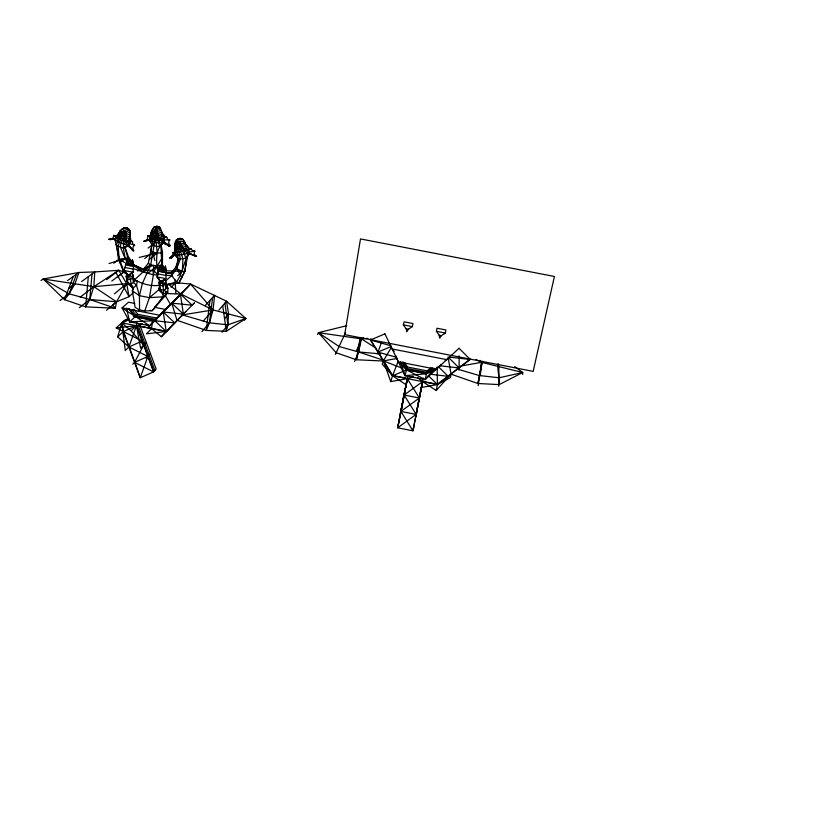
<?xml version="1.0" encoding="UTF-8"?>
<svg xmlns="http://www.w3.org/2000/svg" width="820" height="820" viewBox="0 0 820 820"><rect width="100%" height="100%" fill="white"/><g stroke="black" fill="none" stroke-linecap="round" stroke-linejoin="round"><path stroke-width="1.23" d="M439.704 365.751L459.118 367.965L459.138 355.777M129.847 259.212L131.046 264.214L129.847 259.212L128.32 265.383L127.274 258.71L124.179 270.518L127.879 275.335L128.986 275.551L133.127 272.26L133.619 264.716L132.42 259.714L130.882 265.875M138.313 311.077L139.564 309.919L139.441 295.702L142.332 283.628L150.706 264.85L154.59 242.259L153.924 237.82L154.211 231.373L155.954 231.578C160.125 234.233 157.112 237.8 153.176 235.412L152.325 234.479L152.079 236.365L150.07 237.093L149.178 240.229L152.007 244.883L156.62 246.471L159.623 246.359L164.102 242.31L164.256 238.466L161.468 231.773L162.104 232.613L161.827 236.211L162.954 242.904C154.478 250.5 156.353 263.712 158.157 273.829M149.291 259.427L157.225 253.021L155.503 236.006L155.954 231.578L157.194 232.706L155.943 231.742L155.892 232.583L157.102 232.818L155.861 231.855L153.032 232.019L154.242 232.255C154.959 230.01 151.474 233.239 154.211 231.373L157.01 231.855L156.753 233.526L156.897 232.644L157.645 233.464L155.534 233.761L153.022 232.931L154.293 231.424M165.978 283.72L167.864 288.24L167.792 292.217L163.19 294.185L158.629 289.962L159.357 287.646L159.254 280.481M129.078 243.468L134.757 245.221A3.618 3.362 70 0 0 133.762 250.807L132.102 249.649A4.479 0.922 54.7 0 0 129.796 247.589C123.922 243.478 127.09 236.191 124.384 230.84L123.963 232.306L125.573 232.982L125.193 233.854L125.931 231.568L124.824 232.326L124.384 230.84L124.035 232.265M111.079 239.132L114.779 239.419L118.992 232.962L114.779 238.743L116.163 244.76L118.09 246.246L123.4 248.163L127.879 245.6L128.596 242.207L125.583 238.927L126.075 234.448L125.819 236.888L123.236 236.314L120.191 234.233L121.319 232.306L123.461 231.363L118.09 246.246L119.207 259.079L124.199 271.697L127.12 273.829M125.542 236.754L125.767 239.112L128.596 242.207L130.216 241.828L129.98 236.344L128.843 238.692L128.596 242.207L120.489 239.973L116.655 236.57L116.973 235.576L116.296 237.861M160.218 265.116L161.335 270.108L160.218 265.116L156.968 276.904L160.556 281.701L161.663 281.916L165.927 278.646L166.347 271.082L165.363 266.121L163.723 272.271L162.79 265.618L161.15 271.768M159.972 227.96L157.05 226.33L153.955 227.273L151.536 230.563L150.07 237.093C153.207 240.803 158.301 240.516 162.637 239.532L164.256 238.466L163.477 237.954M162.462 267.679L162.483 251.904L161.089 245.303M170.95 287.113C182.296 279.394 182.604 264.829 188.344 253.708L187.319 250.305L183.065 248.45L180.205 243.027L177.038 242.453L176.208 244.268L178.217 258.823L176.689 268.693L171.687 275.52L166.029 280.645M177.694 275.663L182.347 271.369L182.911 258.843L179.805 249.188L178.75 242.105L180.205 243.027L180.092 244.145M126.423 260.862L125.183 258.679L123.4 248.163L124.086 236.59L125.614 233.433L126.075 234.448L121.667 232.665L123.4 231.527L121.667 232.665L120.171 237.195L116.163 244.76L119.207 259.079L124.517 262.482M498.693 386.24L498.539 364.07M498.406 372.136L498.703 366.56M158.362 274.946L152.94 274.72L143.049 271.963L143.449 269.339L148.348 263.261L152.007 244.883L153.114 231.916L152.643 232.624L153.299 232.747M166.04 292.473L165.906 294.964L152.161 310.729L144.802 310.944L139.564 309.919L135.136 307.408L132.338 290.844L133.178 287.143M166.368 286.59L166.491 284.325M176.023 282.654L190.599 284.058L226.535 301.217L228.544 313.865L227.929 324.833L226.34 331.3L206.25 330.429L177.212 320.333L182.45 314.911L213.046 309.939L245.815 318.498L244.534 320.189M165.876 285.104L178.986 282.828L184.828 271.43L187.667 254.815M41 280.481L43.234 278.984L64.534 299.7L85.659 306.864L89.749 299.484L93.829 286.692L94.771 271.922L118.777 270.303L124.701 272.055M153.125 273.941L153.76 265.393L137.504 270.897M88.314 276.658L85.659 306.864L115.271 308.248L116.542 301.801L126.68 283.699L118.777 270.303L93.829 286.692L80.257 297.106M79.345 307.695L89.749 299.484L92.014 273.941M152.325 234.479L152.499 236.447M150.121 236.683L147.702 235.678A3.546 2.655 -71.6 0 1 145.325 240.783L149.322 239.583L143.736 241.398L149.178 240.229L151.515 238.169L152.643 232.624M480.346 375.222L481.606 362.327L480.018 360.359M129.601 265.629L130.339 263.087M128.965 243.837L130.216 241.828L129.027 245.457L127.879 245.6L117.619 241.336L117.967 237.851L119.669 236.129L120.191 234.233M478.183 385.625L481.606 362.327L475.959 359.498M140.015 325.478L156.148 369.01L153.576 371.911L140.24 377.753L147.856 356.474L128.883 346.973L136.458 325.704L136.827 322.096M161.909 268.242L160.853 244.196M183.721 242.74L184.613 242.853L187.278 246.225L188.846 249.536L189.44 253.247L186.909 257.664L182.911 258.843L178.217 258.823L174.342 254.272L175.06 248.193M166.491 331.311L151.823 328.441L146.452 333.812L166.286 331.536L194.514 302.754L192.157 305.235L171.739 303.103L177.048 320.589L161.335 336.723L151.597 328.656L152.51 320.261M209.981 300.376L206.25 330.429L209.469 322.854L213.046 309.939L214.625 295.272L205.143 305.686M159.623 246.359C158.414 240.824 155.749 236.273 156.856 230.533L156.107 231.455L155.226 230.225L155.328 231.619L155.226 230.225L156.159 231.394M162.442 272.025L162.616 270.354M156.897 226.761L158.116 228.083L158.445 227.663M157.01 226.627L155.277 227.048L156.323 227.253L155.995 227.673M155.872 228.144L156.169 226.463L157.778 226.474L156.476 227.765L156.794 227.345M158.373 227.048L156.169 226.463L159.326 227.068L162.104 232.613L151.536 230.563M159.367 279.097L156.968 276.904L165.927 278.646L162.042 280.768L163.641 290.178L163.19 294.185L159.418 287.605L158.629 289.962L149.394 297.639L144.802 310.944M188.846 249.536L187.319 250.305C184.93 246.963 186.181 242.423 183.065 239.501L176.361 239.963L179.221 238.497L176.361 239.963L175.398 241.849L174.68 243.868L174.465 254.651L171.728 255.737A4.387 0.615 -34.6 0 1 170.693 257.152L169.627 258.003A2.921 0.584 -30.1 0 1 171.318 258.115L174.691 254.835M212.647 297.445L209.469 322.854L201.945 331.649M163.334 293.017L162.852 296.799L152.161 310.729L149.804 310.267M186.939 257.07L184.828 271.43L167.403 270.836M189.133 252.088L194.914 251.074A3.659 3.3 33.3 0 0 196.585 256.414L188.661 253.134L189.44 253.247L181.64 254.63L174.465 254.651L176.187 251.432L175.808 244.186L177.089 242.218L177.253 243.294L176.034 243.376L177.089 242.218M185.873 258.31L184.397 254.313L184.849 250.848L182.778 248.47L180.533 243.806L176.208 244.268L176.402 243.294M445.434 333.074L445.844 329.958L437.009 328.236L436.404 331.321L439.161 335.226L439.725 338.168L441.355 335.657L445.434 333.074L436.404 331.321M458.831 369.892L459.343 366.499M401.738 408.227L400.334 413.505L407.386 378.399L397.741 427.527M384.846 333.678L404.967 375.662L425.139 379.609L459.179 348.162M344.677 334.632L360.503 238.927L554.402 276.473L533.174 371.388L344.677 334.632L345.568 332.715M451.102 373.858L450.498 377.477L437.388 384.529L421.203 387.553L415.678 416.509L416.898 411.199M360.175 337.461L356.382 359.755L383.76 361.046M317.514 334.427L318.467 332.674L336.149 352.743L356.382 359.755L358.535 351.964L360.923 337.963M413.331 376.759L407.325 378.655L400.888 411.414L412.942 430.807L397.669 427.804L407.765 376.277M412.368 326.637L412.921 323.551L404.096 321.829L403.337 324.874L406.197 328.81L406.792 331.741L408.38 329.23L412.368 326.637L403.337 324.874M178.401 239.819L177.643 239.655L178.401 238.856L180.697 238.394L182.358 239.327L181.302 239.399M423.263 378.082L416.16 414.407L397.669 427.804L404.68 393.21M447.351 359.119L446.869 359.662L392.052 348.971M179.047 238.968L180.697 238.394L183.065 239.501L179.959 238.446L176.361 239.963M128.063 275.387L127.397 278.964L127.92 283.218L132.922 288.281L136.499 285.145L137.452 280.911L134.162 280.87L133.24 278.882C141.009 283.525 149.824 286.487 159.018 285.35M126.649 274.126L126.198 276.432L126.977 281.281L127.92 283.218L131.159 283.853L133.465 282.541L134.162 280.87L132.082 272.219M160.238 281.301L158.803 282.777L160.002 285.319L163.272 285.954L163.703 283.73M160.72 281.752L160.002 285.319L160.392 289.542L163.641 290.178L165.906 288.865L165.784 281.752L164.779 278.585M407.632 378.204L403.02 399.073M413.013 430.52L422.782 381.167M417.687 377.61L422.587 381.638L436.209 390.484L437.675 383.022M152.735 232.511L152.623 234.54M133.27 289.409L132.338 290.844L139.441 295.702L149.394 297.639L154.058 271.041L161.273 259.366M396.009 356.003L398.284 361.835L436.394 369.287L436.783 367.37L436.394 369.287L426.461 373.787L404.967 375.662L400.529 361.599M482.088 361.599L477.927 383.504L499.226 384.601L522.668 372.505L514.724 366.612M482.529 361.323L477.927 383.504L451.02 374.166L448.068 357.007L459.118 367.965M174.814 250.489L174.67 251.156L179.006 251.781L187.319 250.305L182.645 248.48M119.73 262.81L125.183 258.679L120.509 247.384C119.32 243.765 127.11 232.408 123.369 231.424L121.934 231.793L123.082 232.337L123.307 231.588L125.511 233.034M131.794 263.394L127.889 257.859L124.753 246.799L128.484 256.988L131.948 263.179M354.599 361.476L358.535 351.964L361.466 338.896L363.649 337.614M398.284 361.845L406.577 369.902L425.139 379.609L427.128 370.865L431.002 367.852M413.7 427.486L412.942 430.807L422.587 381.638L404.106 395.025L416.16 414.407L400.888 411.414L419.368 398.018L407.325 378.655L390.74 381.597L383.34 360.882L391.519 347.167M418.425 402.097L420.086 394.933M421.203 387.553L422.638 381.382L436.199 384.037M125.931 231.568L125.603 232.695M163.662 240.701L164.256 238.466M152.13 244.965L150.531 250.828L152.776 252.15L157.225 253.021L161.243 252.908L162.483 251.904M176.648 248.89L174.67 251.156L176.218 248.911L176.034 243.376M404.967 375.662L407.376 367.001L404.803 362.737M120.755 234.868L118.726 233.915L120.191 230.502L123.584 227.96L126.844 227.939L124.865 228.165M123.584 227.96L128.238 228.595L123.584 227.96L129.919 230.943L130.226 235.237L129.468 237L125.942 235.33M127.879 318.795L124.578 320.282L116.225 327.908L142.147 341.069L128.883 346.973L117.69 336.825L121.79 322.834L129.519 319.349M390.74 381.597L392.616 375.519L370.527 339.777M166.583 273.501L171.277 272.67L175.798 267.176L178.227 259.346M163.364 241.818L169.402 246.379A2.942 0.707 36.6 0 1 170.406 245.651L163.364 241.818L164.102 242.31L162.954 242.904L156.23 242.576L149.178 240.229L151.362 232.88L151.177 234.141L153.299 234.551M161.663 281.916L162.042 280.768L165.333 284.048L163.272 285.954M156.938 226.474L153.955 227.273L160.628 228.575L158.403 226.761L157.46 227.13M383.422 360.636L382.222 364.141L392.534 375.765L405.736 384.529M128.986 275.551L129.375 274.413L132.717 277.703L133.465 282.541L136.499 285.145L139.441 295.702M73.277 276.504L64.534 299.7L69.105 293.827L74.886 283.894L78.976 272.465L94.771 271.922L81.59 281.598M377.251 353.963L378.01 351.882M396.039 357.151L377.928 352.118L381.331 343.057M76.526 274.208L69.105 293.827L60.034 300.55M171.954 272.957L176.689 268.693L180.349 259.017L177.038 242.453L176.208 244.268L177.099 244.37M157.276 242.494L158.998 242.833L160.136 239.84L158.598 237.626L157.358 233.403M186.909 257.664L188.221 254.261M398.11 361.456L392.534 375.765L437.388 384.529L470.29 359.232L437.429 384.272M164.605 279.128L165.784 281.752L166.573 287.184L165.548 288.794M370.988 338.629L370.445 340.013L392.534 375.765L406.577 369.902L426.461 373.787L433.278 368.487M356.372 351.021L361.466 338.896L367.77 338.373M128.894 274.792L129.375 274.413L131.159 283.853L132.922 288.281L126.977 281.281L127.684 279.61M126.608 228.298L128.914 229.251L129.314 230.266M127.541 228.267L129.919 230.943L128.914 229.251L125.931 227.837L127.541 228.267L126.311 228.852M176.454 283.023L178.986 282.828L185.289 270.221L184.633 269.257M162.35 233.495L161.888 234.499L155.933 233.259M335.401 354.342L345.456 332.94M125.583 238.927L122.549 238.497L120.171 237.195L119.576 236.191L121.719 232.501M162.042 264.347L161.294 265.782L156.733 266.029L150.706 264.85L148.348 263.261M116.225 327.908L136.458 325.704L153.576 371.911L134.562 362.348L143.664 345.169L131.097 330.808L121.79 322.834L125.265 350.56L129.109 346.747M129.375 274.413L128.084 277.447L127.264 274.474L127.776 274.341M161.601 281.168L162.042 280.768L160.761 283.812L160.464 280.707M121.411 232.244L119.3 236.068L116.655 236.57L119.576 236.191M153.627 309.335L155.021 307.223M116.163 244.76L116.676 244.022M128.484 256.988L127.295 257.07L128.484 256.988L127.889 257.859L109.039 263.527M176.3 248.849L174.67 251.156L176.515 248.901C180.154 250.356 184.018 246.553 187.319 250.305L182.85 248.409L181.65 246.164L175.9 246.615M122.211 231.927L123.307 231.588L121.934 231.793L121.667 232.665L122.467 233.331M160.73 245.405L162.708 242.72M150.316 238.107L150.316 235.76L150.07 237.093L152.366 236.416L153.063 237.431C156.323 239.399 159.849 235.699 162.637 239.532L159.193 238.866M158.168 235.74L155.861 231.855L156.866 233.669L155.534 233.761M153.883 233.444L153.022 232.931L154.201 231.537L153.32 232.08M152.366 236.416L150.07 237.093L152.458 236.314M158.516 226.617L158.26 227.191L160.628 228.575M122.436 243.601L124.066 244.37L126.157 241.715M222.035 332.202L227.929 324.833L245.815 318.498L226.535 301.217L218.899 310.093M156.107 231.455L156.856 230.533L156.917 231.619M153.924 241.849L152.407 241.264M224.567 318.693L228.544 313.865M425.139 379.609L434.774 368.282M144.012 269.811L145.673 267.894M203.247 321.122L213.046 309.939L190.599 284.058L149.671 325.765L129.662 321.85L122.036 307.9L128.525 302.221L134.726 303.431M157.501 274.167L154.058 271.041L147.989 269.852L143.049 271.963L133.096 265.239L133.496 264.788L143.449 269.339L150.706 264.85L134.921 279.507L132.871 278.154M436.209 390.484L451.061 374.104M127.592 274.936L126.198 276.432L127.397 278.964L130.657 279.599L132.717 277.703L133.168 275.397L132.389 273.654M146.134 358.309L150.47 353.686M154.56 307.305L165.722 309.478L159.849 315.28L122.036 307.9L149.671 325.765L188.262 286.364M161.335 336.723L168.766 328.922M181.804 315.813L185.791 311.62M436.394 369.277L440.719 364.736M132.778 364.203L134.787 362.112L123.451 331.423L122.016 322.619L128.648 319.626M180.636 293.878L154.785 320.712L129.662 321.85L126.516 308.094M160.7 314.695L156.077 319.431L136.407 315.587L134.203 316.582M164.461 310.718L182.88 291.664M190.599 284.058L175.767 299.3M146.309 342.463L140.64 348.264L136.458 325.704L142.178 323.756M165.466 273.029L171.277 272.67L173.03 270.907M145.253 267.535L143.449 269.339L133.096 265.239M149.671 325.765L157.358 318.17L137.76 314.337L133.363 316.325M179.539 295.415L180.923 294.042L213.046 309.939M179.959 238.446L179.18 239.542M133.322 292.525L129.058 296.696L116.542 301.801L106.528 310.288M131.097 330.808L136.684 325.489L150.654 328.215M117.69 336.825L123.451 331.423M129.662 321.85L137.76 314.337L133.916 309.294M182.675 254.425L184.561 254.169M161.058 281.055L162.093 281.024L160.761 283.812L160.556 281.701M151.228 232.429L152.243 231.527M113.262 304.589L116.542 301.801L93.829 286.692L43.234 278.984L69.105 293.827L89.749 299.484L115.271 308.238L112.76 304.999M179.805 249.188L180.964 249.003L184.397 254.313M178.155 249.3L177.263 249.259M148.44 273.029L156.733 266.029L159.141 268.704M180.964 249.003C179.272 245.908 181.589 241.418 179.108 243.96M176.279 246.533L175.89 244.124M178.75 244.257L180.062 244.011L178.78 242.279L180.461 243.868M142.27 271.83L150.706 264.85M183.065 239.501L180.523 238.866L181.568 238.64L182.04 239.245L181.445 239.286M114.369 293.847L126.68 283.699L132.133 286.026M176.187 251.432L177.755 254.62M144.75 258.546L152.776 252.15L154.857 260.514M123.83 272.424L125.634 271M117.793 276.75L124.199 271.697L123.605 272.045L118.357 258.505L117.229 248.849M148.164 248.04L155.41 242.423M432.622 367.79L426.8 372.321L406.976 368.446L403.091 362.02M433.329 368.252L426.523 373.541L406.638 369.656L402.097 362.143M106.641 279.692L118.777 270.303M123.4 248.163L127.397 245.57M111.776 281.065L125.163 271.031M113.672 263.21L119.207 259.079L125.183 258.679M68.829 288.302L74.886 283.894M67.537 280.573L78.976 272.465L43.234 278.984M122.549 238.497L123.666 238.845M120.981 237.759L120.171 237.195M127.869 229.59L126.731 228.021M127.981 230.03L129.047 229.959L128.474 229.692M124.824 232.326L125.89 233.556L124.65 233.075L124.876 232.326L125.798 233.618L124.937 232.173M124.025 234.059L125.306 234.387L124.876 232.326L125.983 234.51M169.627 258.003L175.541 254.015L174.342 254.272L176.884 256.639M245.815 318.498L226.34 331.3L222.732 305.645M117.967 237.851L114.779 239.419L117.824 241.193M445.239 360.431L447.72 358.883M130.319 273.87L133.127 272.26L124.179 270.518L125.819 271.994M179.149 238.876L180.769 238.661M124.537 247.722L129.027 245.457L128.34 244.842L133.035 250.889M123.184 321.553L128.699 319.072M136.458 325.704L123.225 331.639L140.24 377.753L135.218 363.291M134.562 362.348L147.856 356.474M384.764 333.904L370.445 340.013L390.955 345.763M126.772 228.185L125.45 228.257M377.928 352.118L391.058 346.563M120.376 231.804L119.351 232.224L121.995 233.474M163.908 270.61L165.722 269.975L165.363 266.121M143.736 241.398L145.898 240.629L145.325 240.783M165.876 284.97L176.525 281.885L178.986 282.828M180.523 238.866L181.568 238.64L178.401 238.856L179.242 238.794M157.05 226.33L156.794 226.904L159.326 227.068L157.778 226.474M139.185 257.47L157.225 253.021M383.842 360.359L358.535 351.964L339.07 346.522L318.467 332.674L346.686 325.714M522.678 374.453L522.668 372.505L499.134 377.774L479.198 375.519L457.078 369.01M165.568 292.617L167.792 292.217L163.641 290.178M460.748 366.038L481.606 362.327L522.668 372.505M194.914 251.074L194.545 251.135A2.788 2.552 4.5 0 1 191.439 249.085A4.561 4.192 -71.5 0 1 187.76 246.42M396.941 358.524L383.34 360.882L402.036 368.139M153.955 227.273L156.476 227.068M119.669 236.129L116.655 236.57L119.71 236.252M116.952 237.503L113.734 235.299A3.587 2.768 -44.9 0 1 109.921 239.573L110.7 239.46L108.629 239.389L110.772 239.163M167.874 273.46L171.277 273.132M109.921 239.573L114.749 239.122M93.829 286.692L126.68 283.699L129.058 296.696L115.927 272.507M127.12 228.749L128.125 228.677L129.919 230.943M178.565 238.917L181.21 238.743M175.398 241.849L184.305 241.244M177.007 242.279L178.75 242.105L180.123 243.099L178.914 243.181L178.698 242.341L179.836 243.12M180 243.181L179.559 241.551L179.067 242.863L177.93 241.664L178.299 242.874L179.928 242.761L180.144 244.104M178.258 242.915L179.928 242.761L179.559 241.551L179.067 242.863L177.93 241.664M174.68 243.868L177.222 243.694M180.82 243.448L185.299 243.14L184.613 242.853M174.752 245.795L177.243 245.621M180.933 245.375L185.863 244.524L185.002 244.421M176.884 246.851L180.113 246.625M175.09 247.671L177.222 247.527M182.593 247.158L187.278 246.225L186.324 246.143M177.571 254.774L179.293 254.651M149.394 297.639L162.852 296.799L165.906 294.964L165.455 292.186M108.629 239.389L114.728 239.071M166.603 273.06L171.226 272.916M170.406 245.651A3.598 3.423 62 0 1 169.832 239.973L169.453 239.963A2.788 2.675 29.8 0 1 166.829 237.236A4.52 3.792 -37.4 0 1 163.785 234.489L161.95 233.474M163.979 239.881L169.832 239.973M188.087 249.024L191.439 249.085M165.261 293.539L180.923 294.042L168.059 283.925M165.63 275.264L171.687 275.52L176.525 281.885M175.131 252.734L172.641 252.58A3.577 2.398 -71.2 0 1 172.938 255.461M89.749 299.484L116.542 301.801M358.535 351.964L380.664 353.891M121.79 322.834L166.286 331.536L163.19 311.979L183.383 314.152L180.421 294.072L192.157 305.235M449.298 357.141L470.26 359.478L459.149 348.397M163.58 236.857L166.829 237.236M430.069 374.207L448.161 376.318L438.023 366.304M318.467 332.674L361.466 338.896L376.144 348.285M156.323 226.648L158.957 227.16M158.598 227.478L159.172 227.437L158.537 226.843M152.643 228.821L161.499 230.543L160.002 229.405M158.639 235.586L161.827 236.211L163.395 235.217L161.601 234.233M153.176 235.412L156.384 236.037M153.063 237.431L156.733 238.138M126.044 263.24L133.619 264.716M158.772 269.606L166.347 271.082M125.88 264.901L133.445 266.377M158.588 271.266L166.163 272.742M124.671 267.433L133.424 269.134M157.317 273.788L166.091 275.499M129.14 274.597L128.084 277.447L127.879 275.335M127.264 274.474L129.437 274.905M159.972 280.85L162.145 281.27M406.197 328.81L408.38 329.23M439.161 335.226L441.355 335.657M164.174 283.822L165.333 284.048M407.376 367.001L427.128 370.865M155 320.497L135.279 316.643L129.068 308.525M135.054 316.848L128.843 308.73L135.054 316.848L154.785 320.712L174.762 322.916L163.19 311.979M392.616 375.519L406.156 378.163M404.106 395.025L419.368 398.018M133.67 268.673L143.049 271.963M188.661 253.134L196.585 256.414M147.702 235.678L148 235.801A2.706 2.398 -61 0 0 151.167 234.192M125.788 273.039L123.605 272.045L126.69 274.085M158.598 237.626L162.637 239.532L158.68 237.523M175.798 267.176L176.689 268.693L182.347 271.369M117.619 241.336L119.248 242.105M126.054 228.032L128.555 229.21M121.811 229.108L130.216 233.075M120.191 230.502L122.897 231.783M125.993 233.239L130.226 235.237M121.032 235.155L124.086 236.59M125.819 237.257L128.843 238.692L130.421 238.353L129.56 237.687M129.621 240.393L132.543 241.777A4.571 3.885 -29.2 0 1 130.585 238.087M125.368 238.927L128.596 242.207L126.413 241.172M133.496 264.788L142.957 269.308M162.637 239.532L158.885 237.687L158.25 235.637M195.488 256.26L194.084 255.573A4.469 0.676 26.1 0 0 190.804 254.456L188.344 253.708L184.849 250.848M118.357 258.505L119.207 259.079M113.734 235.299L114.011 235.494A2.768 2.419 -26.4 0 0 117.68 234.756A4.582 2.808 -87.7 0 0 118.193 234.92M132.973 278.093L134.921 279.507M146.257 324.402L151.597 328.656M169.402 246.379L168.182 245.467A4.428 1.404 39.4 0 0 165.23 244.411L160.136 239.84M166.573 287.184L167.864 288.24L166.357 286.2M166.091 286.744L167.864 288.24M179.724 238.958L180.533 239.676M183.383 314.152L171.739 303.103L154.785 320.712L166.286 331.536L182.45 314.911L209.469 322.854L227.929 324.833L224.895 303.123M428.286 375.57L437.388 384.529L437.203 367.862M125.501 238.989L128.596 242.207M128.34 244.842L133.762 250.807M391.55 347.926L394.194 351.339M149.117 239.399L150.45 241.162M131.774 309.519L136.407 315.587M128.555 257.675L132.789 263.773M128.484 263.712L127.274 258.71M402.025 362.389L406.577 369.902M176.689 268.693L182.081 277.744M165.25 295.518L170.601 304.558M128.176 228.841L128.586 229.62M138.232 325.55L154.867 370.455M136.684 325.489L153.791 371.665M114.779 238.743L115.917 241.91M151.515 238.169L152.212 241.51M171.277 272.67L171.687 275.52M132.42 259.714L132.901 263.589M162.79 265.618L163.159 269.472M498.263 364.469L499.226 384.601L497.863 363.916M175.09 279.999L175.849 293.55M175.039 251.473A2.737 2.173 -57 0 1 172.958 252.601M172.579 256.496A3.577 2.398 -71.2 0 1 171.318 258.115M134.388 245.108A2.819 2.624 37.6 0 1 132.543 241.777M127.469 260.196L126.823 260.36L127.469 260.196M165.507 267.597L164.83 267.761L165.507 267.597M160.361 266.592L159.685 266.756L160.361 266.592M162.934 267.094L162.257 267.258L162.934 267.094M132.604 261.19L131.917 261.354L132.604 261.19M130.042 260.688L129.355 260.852L130.042 260.688"/></g></svg>
